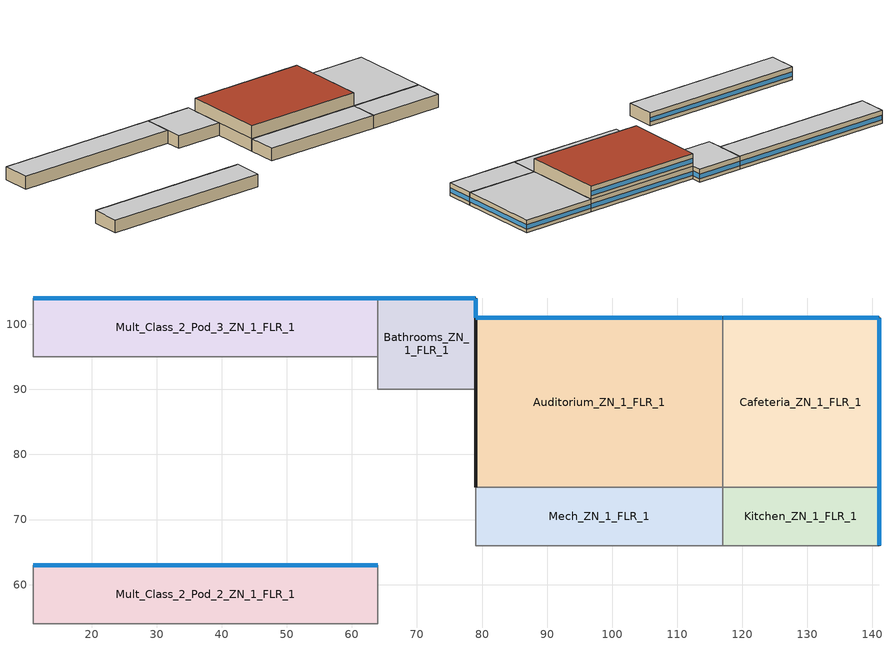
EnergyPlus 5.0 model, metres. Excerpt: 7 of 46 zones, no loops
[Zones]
Auditorium_ZN_1_FLR_1
 floor ground (ext-slab): 79,101 117,101 117,75 79,75 z0
 wall outside (Steel Frame Non-res Ext Wall): 117,101 79,101 79,75 z0:4; 117,101 79,101 79,75 z4:8
 wall to Mech_ZN_1_FLR_1 (int-walls): 79,75 117,75 z0:4
 wall to Cafeteria_ZN_1_FLR_1 (int-walls): 117,75 117,101 z0:4
 wall to Mech_ZN_1_FLR_2 (int-walls): 79,75 117,75 z4:8
 wall to LIBRARY_MEDIA_CENTER_ZN_1_FLR_2 (int-walls): 117,75 117,101 z4:8
 window (Window Non-res Fixed): 116.95,101 79.05,101 z1.1:2.5; 116.95,101 79.05,101 z5.1:6.5
 roof outside (IEAD Non-res Roof): 79,75 117,75 117,101 79,101 z8
Bathrooms_ZN_1_FLR_1
 floor ground (ext-slab): 64,104 79,104 79,90 64,90 z0
 wall outside (Steel Frame Non-res Ext Wall): 79,90 79,101 79,104 64,104 z0:4
 wall to Main_Corridor_ZN_1_FLR_1 (int-walls): 64,90 79,90 z0:4
 wall to Mult_Class_2_Pod_3_ZN_1_FLR_1 (int-walls): 64,104 64,95 z0:4
 wall to Corridor_Pod_3_ZN_1_FLR_1 (int-walls): 64,95 64,90 z0:4
 window (Window Non-res Fixed): 79,101.05 79,103.95 z1.1:2.55; 78.95,104 64.05,104 z1.1:2.51
 ceiling to Bathrooms_ZN_1_FLR_2 (INT-FLOOR-UNDERSIDE): 64,90 79,90 79,104 64,104 z4
Cafeteria_ZN_1_FLR_1
 floor ground (ext-slab): 117,101 141,101 141,75 117,75 z0
 wall outside (Steel Frame Non-res Ext Wall): 141,75 141,101 117,101 z0:4
 wall to Kitchen_ZN_1_FLR_1 (int-walls): 117,75 141,75 z0:4
 window (Window Non-res Fixed): 141,75.05 141,100.95 / 140.95,101 117.05,101 z1.1:2.51
 ceiling to LIBRARY_MEDIA_CENTER_ZN_1_FLR_2 (INT-FLOOR-UNDERSIDE): 117,75 141,75 141,101 117,101 z4
Kitchen_ZN_1_FLR_1
 floor ground (ext-slab): 117,75 141,75 141,66 117,66 z0
 wall outside (Steel Frame Non-res Ext Wall): 141,66 141,75 z0:4
 wall to Aux_Gym_ZN_1_FLR_1 (int-walls): 117,66 141,66 z0:4
 wall to Mech_ZN_1_FLR_1 (int-walls): 117,75 117,66 z0:4
 window (Window Non-res Fixed): 141,66.05 141,74.95 z1.1:2.52
 ceiling to LIBRARY_MEDIA_CENTER_ZN_1_FLR_2 (INT-FLOOR-UNDERSIDE): 117,66 141,66 141,75 117,75 z4
Mech_ZN_1_FLR_1
 floor ground (ext-slab): 79,75 117,75 117,66 79,66 z0
 wall to Gym_ZN_1_FLR_1 (int-walls): 79,66 117,66 z0:4
 wall to Main_Corridor_ZN_1_FLR_1 (int-walls): 79,75 79,66 z0:4
 ceiling to Mech_ZN_1_FLR_2 (INT-FLOOR-UNDERSIDE): 79,66 117,66 117,75 79,75 z4
Mult_Class_2_Pod_2_ZN_1_FLR_1
 floor ground (ext-slab): 11,63 64,63 64,54 11,54 z0
 wall outside (Steel Frame Non-res Ext Wall): 64,63 11,63 z0:4
 wall to Corridor_Pod_2_ZN_1_FLR_1 (int-walls): 11,54 64,54 z0:4
 wall to Main_Corridor_ZN_1_FLR_1 (int-walls): 64,54 64,63 z0:4
 wall to Corner_Class_2_Pod_2_ZN_1_FLR_1 (int-walls): 11,63 11,54 z0:4
 window (Window Non-res Fixed): 63.95,63 11.05,63 z1.1:2.5
 ceiling to Mult_Class_2_Pod_2_ZN_1_FLR_2 (INT-FLOOR-UNDERSIDE): 11,54 64,54 64,63 11,63 z4
Mult_Class_2_Pod_3_ZN_1_FLR_1
 floor ground (ext-slab): 11,104 64,104 64,95 11,95 z0
 wall outside (Steel Frame Non-res Ext Wall): 64,104 11,104 z0:4
 wall to Corridor_Pod_3_ZN_1_FLR_1 (int-walls): 11,95 64,95 z0:4
 wall to Corner_Class_2_Pod_3_ZN_1_FLR_1 (int-walls): 11,104 11,95 z0:4
 window (Window Non-res Fixed): 63.95,104 11.05,104 z1.1:2.5
 ceiling to Mult_Class_2_Pod_3_ZN_1_FLR_2 (INT-FLOOR-UNDERSIDE): 11,95 64,95 64,104 11,104 z4
[Building]
Ref Bldg Secondary School New2004_v1.3_5.0: North Axis=0; Terrain=City; Loads Convergence Tolerance Value=0.04; Temperature Convergence Tolerance Value=0.2; Solar Distribution=FullInteriorAndExterior; Maximum Number of Warmup Days=25
[Site:Location]
USA NV-LAS VEGAS: Latitude {deg}=36.07; Longitude {deg}=-115.17; Time Zone {hr}=-8; Elevation {m}=664
[SizingPeriod:DesignDay] Barometric Pressure {Pa}=93598; Rain {0-no,1-yes}=0; Snow on ground {0-no,1-yes}=0; Day of Month=21; Daylight Savings Time Indicator=0; Humidity Indicating Type=WetBulb
Name | Maximum Dry-Bulb Temperature {C} | Daily Temp Range {C} | Humidity Indicating Conditions at Maximum Dry-Bulb | Wind Speed {m/s} design conditions vs. traditional 6.71 m/s (15 mph) | Wind Direction {Degrees; N=0, S=180} | Clearness {0.0 to 1.1} | Month | Day Type | Wind Speed {m/s} design conditions vs. traditional 3.35 m/s (7mph)
LAS_VEGAS Ann Htg 99.6% Condns DB | -1.7 | 0 | -1.7 | 3.1 | 240 | 0 | 1 | WinterDesignDay
LAS_VEGAS Ann Clg .4% Condns WB=>MDB | 34.7 | 13.6 | 21.9 |  | 230 | 1 | 7 | SummerDesignDay | 5.3
[Site:WaterMainsTemperature]
Calculation Method=CORRELATION; Annual Average Outdoor Air Temperature {C}=19.48; Maximum Difference In Monthly Average Outdoor Air Temperatures {deltaC}=25.6
[Site:GroundTemperature:BuildingSurface]
18.89, 18.889, 18.895, 20.344, 20.899, 20.929, 20.753, 20.826, 21.013, 20.868, 19.246, 18.923
[Construction]
Steel Frame Non-res Ext Wall: Wood Siding, Steel Frame NonRes Wall Insulation, 1/2IN Gypsum
IEAD Non-res Roof: Roof Membrane, IEAD NonRes Roof Insulation, Metal Decking
ext-slab: HW CONCRETE, CP02 CARPET PAD
int-walls: 1/2IN Gypsum, 1/2IN Gypsum
INT-FLOOR-UNDERSIDE: CP02 CARPET PAD, MAT-CC05 4 HW CONCRETE
Window Non-res Fixed: NonRes Fixed Assembly Window
InteriorFurnishings: Std Wood 6inch
[Material] Thermal Absorptance=0.9
Name | Roughness | Thickness {m} | Conductivity {W/m-K} | Density {kg/m3} | Specific Heat {J/kg-K} | Solar Absorptance | Visible Absorptance | Density | Specific Heat | Visible Absorptance! Common Materials
Steel Frame NonRes Wall Insulation | MediumRough | 0.0539159 | 0.049 | 265 | 836.8 | 0.7 | 0.7
IEAD NonRes Roof Insulation | MediumRough | 0.124663 | 0.049 |  |  | 0.7 | 0.7 | 265 | 836.8
Std Wood 6inch | MediumSmooth | 0.15 | 0.12 | 540 | 1210 | 0.7 |  |  |  | 0.7
Wood Siding | MediumSmooth | 0.01 | 0.11 | 544.62 | 1210 | 0.78 | 0.78
1/2IN Gypsum | Smooth | 0.0127 | 0.16 | 784.9 | 830 | 0.92 | 0.92
HW CONCRETE; MAT-CC05 4 HW CONCRETE | Rough | 0.1016 | 1.311 | 2240 | 836.8 | 0.7 | 0.7
Roof Membrane | VeryRough | 0.0095 | 0.16 | 1121.29 | 1460 | 0.7 | 0.7
Metal Decking | MediumSmooth | 0.0015 | 45.006 | 7680 | 418.4 | 0.7 | 0.3
[WindowMaterial:SimpleGlazingSystem]
NonRes Fixed Assembly Window: U-Factor=3.23646; Solar Heat Gain Coefficient=0.25
[Material:NoMass]
CP02 CARPET PAD: Roughness=VeryRough; Thermal Resistance {(m2-K)/W}=0.2165; Thermal Absorptance=0.9; Solar Absorptance=0.7; Visible Absorptance=0.8
[Zone] Type=1; Multiplier=1; Part of Total Floor Area=Yes
Auditorium_ZN_1_FLR_1; Bathrooms_ZN_1_FLR_1; Cafeteria_ZN_1_FLR_1; Kitchen_ZN_1_FLR_1; Mech_ZN_1_FLR_1; Mult_Class_2_Pod_2_ZN_1_FLR_1; Mult_Class_2_Pod_3_ZN_1_FLR_1
[People] Fraction Radiant=0.3; User Specified Sensible Fraction=AUTOCALCULATE; Activity Level Schedule=ACTIVITY_SCH; Enable ASHRAE 55 Comfort Warnings=No; MRT Calculation=ZoneAveraged; Work Efficiency Schedule=WORK_EFF_SCH; Clothing Schedule=CLOTHING_SCH; Air Velocity Schedule=AIR_VELO_SCH; Thermal Comfort Report=FANGER
Name | Zone | Schedule | Number of People Calculation Method | Zone Area per Person | Number of People
Auditorium_ZN_1_FLR_1 People | Auditorium_ZN_1_FLR_1 | BLDG_OCC_SCH_Auditorium | Area/Person | 1
Bathrooms_ZN_1_FLR_1 People | Bathrooms_ZN_1_FLR_1 | BLDG_OCC_SCH | Area/Person | 10
Cafeteria_ZN_1_FLR_1 People | Cafeteria_ZN_1_FLR_1 | BLDG_OCC_SCH_Cafeteria | Area/Person | 1.39
Kitchen_ZN_1_FLR_1 People | Kitchen_ZN_1_FLR_1 | BLDG_OCC_SCH | People |  | 32.4
Mech_ZN_1_FLR_1 People | Mech_ZN_1_FLR_1 | BLDG_OCC_SCH | Area/Person | 100
Mult_Class_2_Pod_2_ZN_1_FLR_1 People | Mult_Class_2_Pod_2_ZN_1_FLR_1 | BLDG_OCC_SCH | Area/Person | 4
Mult_Class_2_Pod_3_ZN_1_FLR_1 People | Mult_Class_2_Pod_3_ZN_1_FLR_1 | BLDG_OCC_SCH | Area/Person | 4
[Lights] Schedule=BLDG_LIGHT_SCH; Design Level Calculation Method=Watts/Area; Return Air Fraction=0; Fraction Radiant=0.37; Fraction Visible=0.2; Fraction Replaceable=1; Return Air Fraction is Calculated from Plenum Temperature=No
Name | Zone | Watts per Zone Area {W/m2}
Auditorium_ZN_1_FLR_1_Lights | Auditorium_ZN_1_FLR_1 | 9.68
Bathrooms_ZN_1_FLR_1_Lights | Bathrooms_ZN_1_FLR_1 | 9.68
Cafeteria_ZN_1_FLR_1_Lights | Cafeteria_ZN_1_FLR_1 | 15.06
Kitchen_ZN_1_FLR_1_Lights | Kitchen_ZN_1_FLR_1 | 12.91
Mech_ZN_1_FLR_1_Lights | Mech_ZN_1_FLR_1 | 16.14
Mult_Class_2_Pod_2_ZN_1_FLR_1_Lights | Mult_Class_2_Pod_2_ZN_1_FLR_1 | 15.06
Mult_Class_2_Pod_3_ZN_1_FLR_1_Lights | Mult_Class_2_Pod_3_ZN_1_FLR_1 | 15.06
[ElectricEquipment]
Name | Zone | Schedule | Design Level Calculation Method | Watts per Zone Floor Area {W/m2} | Fraction Latent | Fraction Radiant | Fraction Lost | Design Level {W}
Auditorium_ZN_1_FLR_1_PlugMisc_Equip | Auditorium_ZN_1_FLR_1 | BLDG_EQUIP_SCH | Watts/Area | 5 | 0 | 0.5 | 0
Bathrooms_ZN_1_FLR_1_PlugMisc_Equip | Bathrooms_ZN_1_FLR_1 | BLDG_EQUIP_SCH | Watts/Area | 4 | 0 | 0.5 | 0
Cafeteria_ZN_1_FLR_1_PlugMisc_Equip | Cafeteria_ZN_1_FLR_1 | KITCHEN_ELEC_EQUIP_SCH | Watts/Area | 19.26 | 0 | 0.5 | 0
Kitchen_ZN_1_FLR_1_ExhFan_Equip | Kitchen_ZN_1_FLR_1 | Kitchen_Exhaust_SCH | EquipmentLevel |  | 0 | 0 | 1 | 699
Kitchen_ZN_1_FLR_1_MiscElec_Equip | Kitchen_ZN_1_FLR_1 | KITCHEN_ELEC_EQUIP_SCH | EquipmentLevel |  | 0.25 | 0.3 | 0.2 | 47994
Mech_ZN_1_FLR_1_Elevators_Equip | Mech_ZN_1_FLR_1 | BLDG_ELEVATORS | EquipmentLevel |  | 0 | 0.5 | 0 | 32109.9
Mech_ZN_1_FLR_1_PlugMisc_Equip | Mech_ZN_1_FLR_1 | BLDG_EQUIP_SCH | Watts/Area | 4 | 0 | 0.5 | 0
Mult_Class_2_Pod_2_ZN_1_FLR_1_PlugMisc_Equip | Mult_Class_2_Pod_2_ZN_1_FLR_1 | BLDG_EQUIP_SCH | Watts/Area | 10 | 0 | 0.5 | 0
Mult_Class_2_Pod_3_ZN_1_FLR_1_PlugMisc_Equip | Mult_Class_2_Pod_3_ZN_1_FLR_1 | BLDG_EQUIP_SCH | Watts/Area | 10 | 0 | 0.5 | 0
[GasEquipment]
Kitchen_ZN_1_FLR_1_MiscGas_Equip: Zone=Kitchen_ZN_1_FLR_1; Schedule=KITCHEN_GAS_EQUIP_SCH; Design Level Calculation Method=EquipmentLevel; Design Level {W}=241713; Fraction Latent=0.1; Fraction Radiant=0.2; Fraction Lost=0.7
[Exterior:Lights]
Exterior Facade Lighting: Schedule=ALWAYS_ON; Design Level=17927; Control Option=AstronomicalClock
[ZoneInfiltration:DesignFlowRate] Schedule=INFIL_SCH; Design Volume Flow Rate Calculation Method=Flow/ExteriorWallArea; Flow per Exterior Surface Area {m3/s/m2}=0.000302; Constant Term Coefficient=1; Temperature Term Coefficient=0; Velocity Term Coefficient=0; Velocity Squared Term Coefficient=0
Name | Zone
Auditorium_ZN_1_FLR_1_Infiltration | Auditorium_ZN_1_FLR_1
Bathrooms_ZN_1_FLR_1_Infiltration | Bathrooms_ZN_1_FLR_1
Cafeteria_ZN_1_FLR_1_Infiltration | Cafeteria_ZN_1_FLR_1
Kitchen_ZN_1_FLR_1_Infiltration | Kitchen_ZN_1_FLR_1
Mult_Class_2_Pod_2_ZN_1_FLR_1_Infiltration | Mult_Class_2_Pod_2_ZN_1_FLR_1
Mult_Class_2_Pod_3_ZN_1_FLR_1_Infiltration | Mult_Class_2_Pod_3_ZN_1_FLR_1
[InternalMass] Construction=InteriorFurnishings
Name | Zone | Surface Area
Auditorium_ZN_1_FLR_1 Internal Mass | Auditorium_ZN_1_FLR_1 | 1976
Bathrooms_ZN_1_FLR_1 Internal Mass | Bathrooms_ZN_1_FLR_1 | 420
Cafeteria_ZN_1_FLR_1 Internal Mass | Cafeteria_ZN_1_FLR_1 | 1248
Kitchen_ZN_1_FLR_1 Internal Mass | Kitchen_ZN_1_FLR_1 | 432
Mech_ZN_1_FLR_1 Internal Mass | Mech_ZN_1_FLR_1 | 684
Mult_Class_2_Pod_2_ZN_1_FLR_1 Internal Mass | Mult_Class_2_Pod_2_ZN_1_FLR_1 | 954
Mult_Class_2_Pod_3_ZN_1_FLR_1 Internal Mass | Mult_Class_2_Pod_3_ZN_1_FLR_1 | 954
[ZoneMixing]
Kitchen_ZN_1_FLR_1 Exhaust Fanmixing_0: Zone=Kitchen_ZN_1_FLR_1; Schedule=HVACOperationSchd; Design Flow Rate Calculation Method=Flow/Zone; Design Flow Rate=1.6288; Source Zone=Cafeteria_ZN_1_FLR_1; Delta Temperature=0
[Schedule:Compact]
ALWAYS_ON: Through: 12/31, For: AllDays, Until: 24:00, 1
Kitchen_Exhaust_SCH; HVACOperationSchd: Through: 12/31, For: Weekdays SummerDesignDay, Until: 06:00, 0, Until: 21:00, 1, Until: 24:00, 0, For: AllOtherDays, Until: 24:00, 0
BLDG_ELEVATORS: Through: 12/31, For: Weekdays SummerDesignDay, Until: 08:00, 0, Until: 15:00, 0.3, Until: 16:00, 0.15, Until: 24:00, 0, For: AllOtherDays, Until: 24:00, 0
BLDG_EQUIP_SCH: Through: 6/30, For: Weekdays SummerDesignDay, Until: 08:00, 0.35, Until: 17:00, 0.95, Until: 24:00, 0.35, For: AllOtherDays, Until: 24:00, 0.35, Through: 9/1, For: Weekdays SummerDesignDay, Until: 08:00, 0.25, Until: 17:00, 0.5, Until: 24:00, 0.25, For: AllOtherDays, Until: 24:00, 0.25, Through: 12/31, For: Weekdays SummerDesignDay, Until: 08:00, 0.35, Until: 17:00, 0.95, Until: 24:00, 0.35, For: AllOtherDays, Until: 24:00, 0.35
BLDG_LIGHT_SCH: Through: 6/30, For: Weekdays SummerDesignDay, Until: 07:00, 0.1773, Until: 21:00, 0.9, Until: 24:00, 0.1773, For: AllOtherDays, Until: 24:00, 0.1773, Through: 9/1, For: Weekdays SummerDesignDay, Until: 08:00, 0.1773, Until: 20:00, 0.5, Until: 24:00, 0.1773, For: AllOtherDays, Until: 24:00, 0.1773, Through: 12/31, For: Weekdays SummerDesignDay, Until: 07:00, 0.1773, Until: 21:00, 0.9, Until: 24:00, 0.1773, For: AllOtherDays, Until: 24:00, 0.1773
BLDG_OCC_SCH: Through: 6/30, For: Weekdays SummerDesignDay, Until: 08:00, 0, Until: 16:00, 0.7, Until: 21:00, 0.15, Until: 24:00, 0, For: AllOtherDays, Until: 24:00, 0, Through: 9/1, For: Weekdays SummerDesignDay, Until: 08:00, 0, Until: 21:00, 0.15, Until: 24:00, 0, For: AllOtherDays, Until: 24:00, 0, Through: 12/31, For: Weekdays SummerDesignDay, Until: 08:00, 0, Until: 16:00, 0.7, Until: 21:00, 0.15, Until: 24:00, 0, For: AllOtherDays, Until: 24:00, 0
BLDG_OCC_SCH_Auditorium: Fraction, Through: 6/30, For: Weekdays SummerDesignDay, Until: 08:00, 0, Until: 15:00, 0.25, Until: 17:00, 0.95, Until: 20:00, 0.1, Until: 24:00, 0, For: AllOtherDays, Until: 24:00, 0, Through: 9/1, For: Weekdays SummerDesignDay, Until: 08:00, 0, Until: 17:00, 0.15, Until: 19:00, 0.35, Until: 24:00, 0, For: AllOtherDays, Until: 24:00, 0, Through: 12/31, For: Weekdays SummerDesignDay, Until: 08:00, 0, Until: 15:00, 0.25, Until: 17:00, 0.95, Until: 20:00, 0.1, Until: 24:00, 0, For: AllOtherDays, Until: 24:00, 0
BLDG_OCC_SCH_Cafeteria: Fraction, Through: 6/30, For: Weekdays SummerDesignDay, Until: 07:00, 0, Until: 09:00, 0.15, Until: 11:00, 0.05, Until: 13:00, 0.95, Until: 15:00, 0.15, Until: 24:00, 0, For: AllOtherDays, Until: 24:00, 0, Through: 9/1, For: Weekdays SummerDesignDay, Until: 09:00, 0, Until: 15:00, 0.25, Until: 24:00, 0, For: AllOtherDays, Until: 24:00, 0, Through: 12/31, For: Weekdays SummerDesignDay, Until: 07:00, 0, Until: 09:00, 0.15, Until: 11:00, 0.05, Until: 13:00, 0.95, Until: 15:00, 0.15, Until: 24:00, 0, For: AllOtherDays, Until: 24:00, 0
KITCHEN_ELEC_EQUIP_SCH: Through: 6/30, For: Weekdays SummerDesignDay, Until: 08:00, 0.1, Until: 10:00, 0.15, Until: 13:00, 0.25, Until: 15:00, 0.15, Until: 24:00, 0.1, For: AllOtherDays, Until: 24:00, 0.1, Through: 9/1, For: Weekdays SummerDesignDay, Until: 08:00, 0.1, Until: 10:00, 0.13, Until: 13:00, 0.2, Until: 15:00, 0.13, Until: 24:00, 0.1, For: AllOtherDays, Until: 24:00, 0.1, Through: 12/31, For: Weekdays SummerDesignDay, Until: 08:00, 0.1, Until: 10:00, 0.15, Until: 13:00, 0.25, Until: 15:00, 0.15, Until: 24:00, 0.1, For: AllOtherDays, Until: 24:00, 0.1
KITCHEN_GAS_EQUIP_SCH: Through: 6/30, For: Weekdays SummerDesignDay, Until: 08:00, 0.02, Until: 10:00, 0.15, Until: 13:00, 0.2, Until: 15:00, 0.1, Until: 24:00, 0.02, For: AllOtherDays, Until: 24:00, 0.02, Through: 9/1, For: Weekdays SummerDesignDay, Until: 08:00, 0.02, Until: 10:00, 0.1, Until: 13:00, 0.15, Until: 15:00, 0.1, Until: 24:00, 0.02, For: WeekEnds WinterDesignDay Holidays AllOtherDays, Until: 24:00, 0.02, Through: 12/31, For: Weekdays SummerDesignDay, Until: 08:00, 0.02, Until: 10:00, 0.15, Until: 13:00, 0.2, Until: 15:00, 0.1, Until: 24:00, 0.02, For: WeekEnds WinterDesignDay Holidays AllOtherDays, Until: 24:00, 0.02
INFIL_SCH: Through: 12/31, For: AllDays, Until: 07:00, 1, Until: 21:00, 0.5, Until: 24:00, 1
ACTIVITY_SCH: Through: 12/31, For: AllDays, Until: 24:00, 120
AIR_VELO_SCH: Through: 12/31, For: AllDays, Until: 24:00, 0.2
CLOTHING_SCH: Through: 04/30, For: AllDays, Until: 24:00, 1.1, Through: 09/30, For: AllDays, Until: 24:00, 0.6, Through: 12/31, For: AllDays, Until: 24:00, 1.1
WORK_EFF_SCH: Through: 12/31, For: AllDays, Until: 24:00, 0
